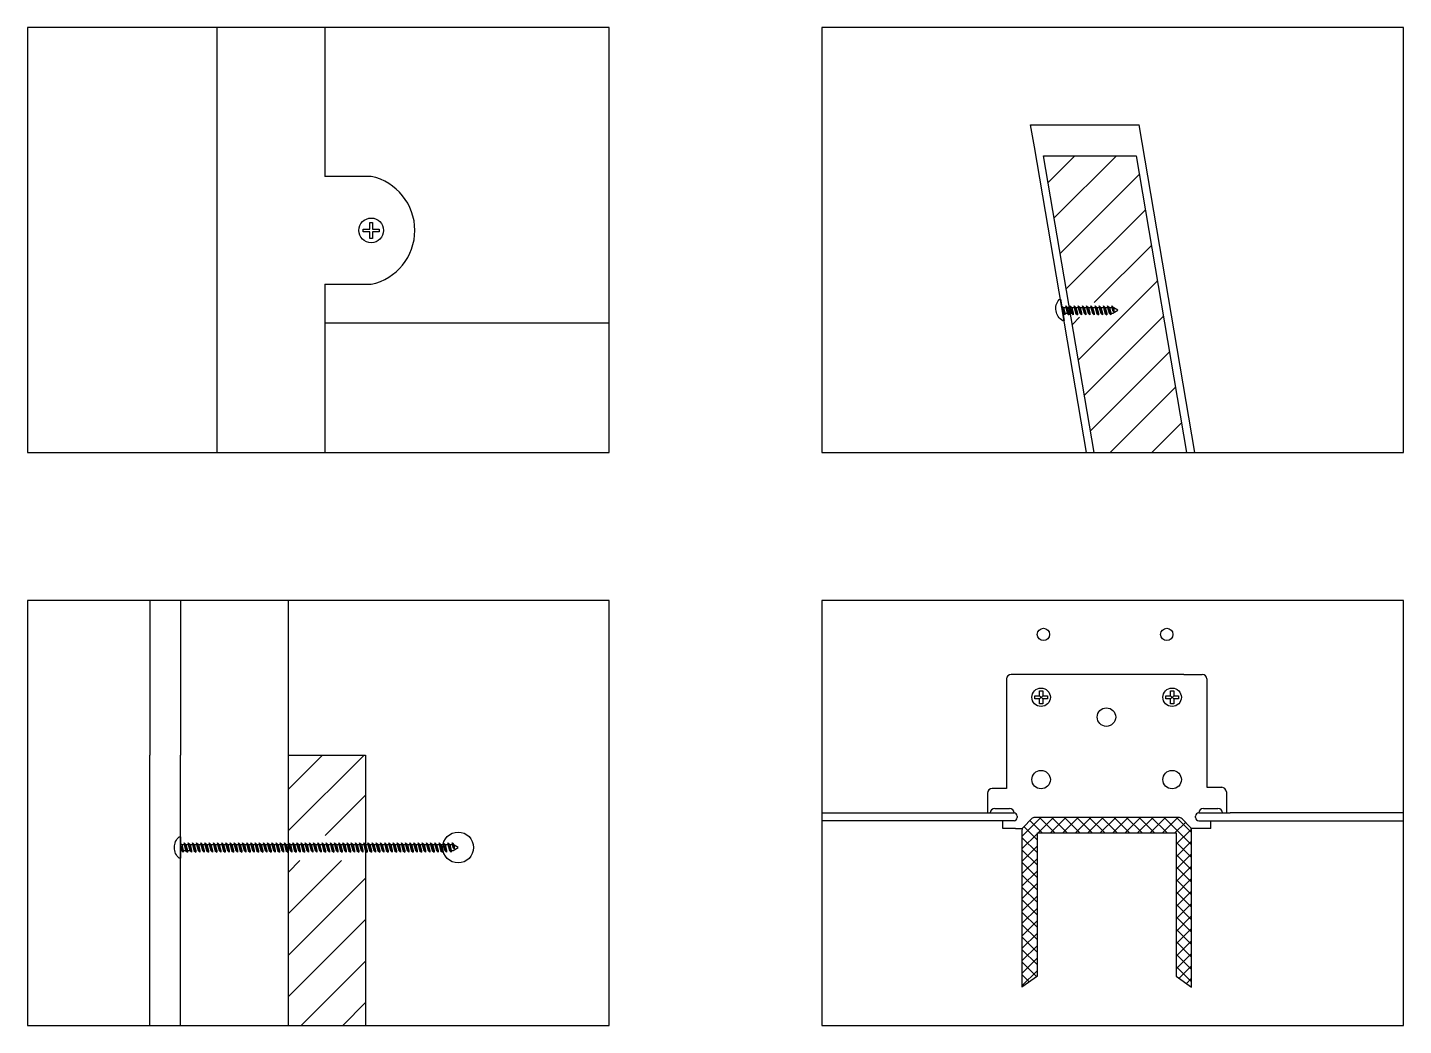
# Model space of a CAD drawing. Header units: millimetres. Extents: x 933 to 3262, y 580 to 1336.
# Drawn here: x 2646.62 to 2691.25, y 1239.8 to 1272.19 of the extents above; entities that cross this region are included whole.
import ezdxf

# ---------------------------------------------------------------- set-up
doc = ezdxf.new("R2010")
doc.units = ezdxf.units.MM
for name, color, linetype in [('A-FURN', 8, 'Continuous'), ('CAMPITURA', 253, 'Continuous'), ('SIMBOLI', 4, 'Continuous'), ('Viti', 90, 'Continuous')]:
    doc.layers.add(name, color=color, linetype=linetype)

msp = doc.modelspace()

# ---------------------------------------------------------------- hatches: boundary and pattern name
at = {"layer": 'CAMPITURA'}
h = msp.add_hatch(dxfattribs=at)
h.set_pattern_fill('ANSI31', color=256, scale=0.3)
h.set_pattern_definition([(45, (758.9849, 461.7686), (-0.6735192, 0.6735192), [])])
h.paths.add_polyline_path([(2681.218, 1258.397), (2684.218, 1258.397), (2682.579, 1268.028), (2679.579, 1268.028), (2680.389, 1263.269), (2682.093, 1263.269), (2682.093, 1262.793), (2680.47, 1262.793)])
h = msp.add_hatch(dxfattribs=at)
h.set_pattern_fill('ANSI31', color=256, scale=0.3)
h.set_pattern_definition([(45, (722.882, 499.3199), (-0.6735192, 0.6735192), [])])
h.paths.add_polyline_path([(2657.586, 1248.579), (2655.086, 1248.579), (2655.086, 1245.971), (2657.586, 1245.971)])
h.paths.add_polyline_path([(2655.086, 1239.803), (2657.586, 1239.803), (2657.586, 1245.154), (2655.086, 1245.154)])
at = {"layer": 'Viti'}
h = msp.add_hatch(dxfattribs=at)
h.set_pattern_fill('ANSI37', color=256, scale=0.09)
h.set_pattern_definition([(45, (1123.8395, 510.44054), (-0.202055763, 0.202055763), []), (135, (1123.8395, 510.44054), (-0.202055763, -0.202055763), [])])
h.paths.add_polyline_path([(2679.292, 1246.554, 0.198912), (2679.186, 1246.51), (2678.92, 1246.244, 0.198912), (2678.876, 1246.138), (2678.876, 1241.057), (2679.376, 1241.41), (2679.376, 1246.057), (2683.876, 1246.051), (2683.876, 1241.404), (2684.376, 1241.051), (2684.376, 1246.138, 0.198912), (2684.332, 1246.244), (2684.067, 1246.51, 0.198912), (2683.961, 1246.554)])

# ---------------------------------------------------------------- linework, layer by layer
at = {"layer": 'A-FURN'}
for p, q in [((2652.767, 1258.397), (2652.767, 1272.192)), ((2656.267, 1272.192), (2656.267, 1267.358)), ((2679.28, 1268.316), (2679.154, 1269.028)), ((2679.154, 1269.028), (2682.677, 1269.028)), ((2684.486, 1258.397), (2682.677, 1269.028)), ((2680.972, 1258.397), (2679.28, 1268.316)), ((2657.767, 1267.358), (2656.267, 1267.358)), ((2656.267, 1263.858), (2656.267, 1258.397)), ((2656.267, 1263.858), (2657.767, 1263.858)), ((2656.267, 1262.608), (2665.487, 1262.608)), ((2650.586, 1253.597), (2650.586, 1248.579)), ((2651.586, 1253.597), (2651.586, 1248.579)), ((2655.086, 1248.579), (2655.086, 1253.597)), ((2650.586, 1239.803), (2650.586, 1248.579)), ((2651.586, 1239.803), (2651.586, 1248.579))]:
    msp.add_line(p, q, dxfattribs=at)
for points in [[(2681.218, 1258.397), (2679.579, 1268.028), (2682.579, 1268.028), (2684.218, 1258.397)], [(2655.086, 1239.803), (2655.086, 1248.579), (2657.586, 1248.579), (2657.586, 1239.803)]]:
    msp.add_lwpolyline(points, dxfattribs=at)
msp.add_arc((2657.392, 1265.608), 1.79, 282.0948, 77.9052, dxfattribs=at)
at = {"layer": 'SIMBOLI'}
for points in [[(2646.618, 1258.397), (2665.487, 1258.397), (2665.487, 1272.192), (2646.618, 1272.192)], [(2672.383, 1258.397), (2691.251, 1258.397), (2691.251, 1272.192), (2672.383, 1272.192)], [(2646.618, 1239.803), (2665.487, 1239.803), (2665.487, 1253.597), (2646.618, 1253.597)], [(2672.383, 1239.803), (2691.251, 1239.803), (2691.251, 1253.597), (2672.383, 1253.597)]]:
    msp.add_lwpolyline(points, close=True, dxfattribs=at)
at = {"layer": 'Viti'}
for p, q in [((2657.809, 1265.866), (2657.809, 1265.65)), ((2657.809, 1265.561), (2657.809, 1265.342)), ((2680.219, 1263.106), (2680.296, 1263.106)), ((2680.355, 1263.106), (2680.431, 1263.106)), ((2680.49, 1263.106), (2680.567, 1263.106)), ((2680.626, 1263.106), (2680.702, 1263.106)), ((2680.761, 1263.106), (2680.838, 1263.106)), ((2680.897, 1263.106), (2680.974, 1263.106)), ((2681.033, 1263.106), (2681.109, 1263.106)), ((2681.168, 1263.106), (2681.245, 1263.106)), ((2681.304, 1263.106), (2681.38, 1263.106)), ((2681.439, 1263.106), (2681.516, 1263.106)), ((2681.575, 1263.106), (2681.651, 1263.106)), ((2681.71, 1263.106), (2681.787, 1263.106)), ((2680.185, 1262.92), (2680.21, 1262.92)), ((2680.269, 1262.92), (2680.345, 1262.92)), ((2680.405, 1262.92), (2680.481, 1262.92)), ((2679.126, 1251.199), (2678.526, 1251.199)), ((2684.126, 1251.199), (2679.126, 1251.199)), ((2684.126, 1251.199), (2684.726, 1251.199)), ((2678.376, 1251.049), (2678.376, 1247.494)), ((2679.445, 1250.663), (2679.55, 1250.663)), ((2679.445, 1250.507), (2679.445, 1250.663)), ((2679.55, 1250.663), (2679.55, 1250.507)), ((2683.695, 1250.663), (2683.8, 1250.663)), ((2683.695, 1250.507), (2683.695, 1250.663)), ((2683.8, 1250.663), (2683.8, 1250.507)), ((2684.876, 1251.049), (2684.876, 1247.533)), ((2679.291, 1250.402), (2679.291, 1250.507)), ((2679.291, 1250.507), (2679.445, 1250.507)), ((2679.445, 1250.402), (2679.291, 1250.402)), ((2679.445, 1250.507), (2679.55, 1250.402)), ((2679.445, 1250.402), (2679.55, 1250.507)), ((2679.445, 1250.246), (2679.445, 1250.402)), ((2679.55, 1250.246), (2679.445, 1250.246)), ((2679.55, 1250.507), (2679.708, 1250.507)), ((2679.55, 1250.402), (2679.55, 1250.246)), ((2679.708, 1250.402), (2679.55, 1250.402)), ((2679.708, 1250.507), (2679.708, 1250.402)), ((2683.541, 1250.402), (2683.541, 1250.507)), ((2683.541, 1250.507), (2683.695, 1250.507)), ((2683.695, 1250.402), (2683.541, 1250.402)), ((2683.695, 1250.507), (2683.8, 1250.402)), ((2683.695, 1250.402), (2683.8, 1250.507)), ((2683.695, 1250.246), (2683.695, 1250.402)), ((2683.8, 1250.246), (2683.695, 1250.246)), ((2683.8, 1250.507), (2683.958, 1250.507)), ((2683.8, 1250.402), (2683.8, 1250.246)), ((2683.958, 1250.402), (2683.8, 1250.402)), ((2683.958, 1250.507), (2683.958, 1250.402)), ((2678.376, 1247.494), (2677.912, 1247.494)), ((2684.876, 1247.533), (2685.355, 1247.533)), ((2677.762, 1247.344), (2677.762, 1246.7)), ((2677.762, 1247.05), (2677.762, 1246.7)), ((2685.505, 1247.383), (2685.505, 1246.7)), ((2685.505, 1247.05), (2685.505, 1246.7)), ((2672.383, 1246.7), (2677.626, 1246.7)), ((2677.626, 1246.7), (2678.621, 1246.7)), ((2677.996, 1246.85), (2678.471, 1246.85)), ((2678.721, 1246.6), (2678.721, 1246.55)), ((2684.51, 1246.55), (2684.51, 1246.6)), ((2684.61, 1246.7), (2685.626, 1246.7)), ((2684.76, 1246.85), (2685.234, 1246.85)), ((2691.251, 1246.7), (2685.626, 1246.7)), ((2678.621, 1246.45), (2672.383, 1246.45)), ((2678.251, 1246.2), (2678.251, 1246.45)), ((2678.669, 1246.2), (2678.251, 1246.2)), ((2678.669, 1246.2), (2678.89, 1246.2)), ((2685.002, 1246.2), (2684.363, 1246.2)), ((2684.61, 1246.45), (2691.251, 1246.45)), ((2685.002, 1246.2), (2685.002, 1246.45)), ((2651.586, 1245.486), (2651.611, 1245.486)), ((2651.62, 1245.673), (2651.697, 1245.673)), ((2651.67, 1245.486), (2651.747, 1245.486)), ((2651.756, 1245.673), (2651.832, 1245.673)), ((2651.806, 1245.486), (2651.882, 1245.486)), ((2651.891, 1245.673), (2651.968, 1245.673)), ((2652.027, 1245.673), (2652.103, 1245.673)), ((2652.162, 1245.673), (2652.239, 1245.673)), ((2652.298, 1245.673), (2652.375, 1245.673)), ((2652.434, 1245.673), (2652.51, 1245.673)), ((2652.569, 1245.673), (2652.646, 1245.673)), ((2652.705, 1245.673), (2652.781, 1245.673)), ((2652.84, 1245.673), (2652.917, 1245.673)), ((2652.976, 1245.673), (2653.052, 1245.673)), ((2653.112, 1245.673), (2653.188, 1245.673)), ((2653.247, 1245.673), (2653.324, 1245.673)), ((2653.383, 1245.673), (2653.459, 1245.673)), ((2653.518, 1245.673), (2653.595, 1245.673)), ((2653.654, 1245.673), (2653.73, 1245.673)), ((2653.789, 1245.673), (2653.866, 1245.673)), ((2653.925, 1245.673), (2654.002, 1245.673)), ((2654.061, 1245.673), (2654.137, 1245.673)), ((2654.196, 1245.673), (2654.273, 1245.673)), ((2654.332, 1245.673), (2654.408, 1245.673)), ((2654.467, 1245.673), (2654.544, 1245.673)), ((2654.603, 1245.673), (2654.679, 1245.673)), ((2654.739, 1245.673), (2654.815, 1245.673)), ((2654.874, 1245.673), (2654.951, 1245.673)), ((2655.01, 1245.673), (2655.086, 1245.673)), ((2655.145, 1245.673), (2655.222, 1245.673)), ((2655.281, 1245.673), (2655.357, 1245.673)), ((2655.416, 1245.673), (2655.493, 1245.673)), ((2655.552, 1245.673), (2655.628, 1245.673)), ((2655.687, 1245.673), (2655.764, 1245.673)), ((2655.823, 1245.673), (2655.899, 1245.673)), ((2655.958, 1245.673), (2656.035, 1245.673)), ((2656.094, 1245.673), (2656.171, 1245.673)), ((2656.23, 1245.673), (2656.306, 1245.673)), ((2656.365, 1245.673), (2656.442, 1245.673)), ((2656.501, 1245.673), (2656.577, 1245.673)), ((2656.636, 1245.673), (2656.713, 1245.673)), ((2656.772, 1245.673), (2656.848, 1245.673)), ((2656.907, 1245.673), (2656.984, 1245.673)), ((2657.043, 1245.673), (2657.119, 1245.673)), ((2657.178, 1245.673), (2657.255, 1245.673)), ((2657.314, 1245.673), (2657.39, 1245.673)), ((2657.449, 1245.673), (2657.526, 1245.673)), ((2657.585, 1245.673), (2657.662, 1245.673)), ((2657.721, 1245.673), (2657.797, 1245.673)), ((2657.856, 1245.673), (2657.933, 1245.673)), ((2657.992, 1245.673), (2658.068, 1245.673)), ((2658.127, 1245.673), (2658.204, 1245.673)), ((2658.263, 1245.673), (2658.339, 1245.673)), ((2658.398, 1245.673), (2658.475, 1245.673)), ((2658.534, 1245.673), (2658.61, 1245.673)), ((2658.669, 1245.673), (2658.746, 1245.673)), ((2658.805, 1245.673), (2658.881, 1245.673)), ((2658.941, 1245.673), (2659.017, 1245.673)), ((2659.076, 1245.673), (2659.153, 1245.673)), ((2659.212, 1245.673), (2659.288, 1245.673)), ((2659.347, 1245.673), (2659.424, 1245.673)), ((2659.483, 1245.673), (2659.559, 1245.673)), ((2659.618, 1245.673), (2659.695, 1245.673)), ((2659.754, 1245.673), (2659.83, 1245.673)), ((2659.889, 1245.673), (2659.966, 1245.673)), ((2660.025, 1245.673), (2660.102, 1245.673)), ((2660.161, 1245.673), (2660.256, 1245.673)), ((2660.315, 1245.673), (2660.392, 1245.673))]:
    msp.add_line(p, q, dxfattribs=at)
for points in [[(2657.72, 1265.65), (2657.72, 1265.866), (2657.809, 1265.866)], [(2657.72, 1265.561), (2657.504, 1265.561), (2657.504, 1265.65), (2657.72, 1265.65)], [(2657.809, 1265.342), (2657.72, 1265.342), (2657.72, 1265.561)], [(2657.809, 1265.65), (2658.028, 1265.65), (2658.028, 1265.561), (2657.809, 1265.561)], [(2680.185, 1263.139), (2680.219, 1263.106), (2680.269, 1262.92), (2680.269, 1262.863), (2680.185, 1263.094)], [(2680.296, 1263.163), (2680.355, 1263.106), (2680.405, 1262.92), (2680.405, 1262.863), (2680.296, 1263.163), (2680.296, 1263.106), (2680.345, 1262.92), (2680.405, 1262.863)], [(2680.431, 1263.163), (2680.49, 1263.106), (2680.54, 1262.92), (2680.54, 1262.863), (2680.431, 1263.163), (2680.431, 1263.106), (2680.481, 1262.92), (2680.54, 1262.863)], [(2680.567, 1263.163), (2680.626, 1263.106), (2680.676, 1262.92), (2680.676, 1262.863), (2680.567, 1263.163), (2680.567, 1263.106), (2680.617, 1262.92), (2680.676, 1262.863)], [(2680.702, 1263.163), (2680.761, 1263.106), (2680.811, 1262.92), (2680.811, 1262.863), (2680.702, 1263.163), (2680.702, 1263.106), (2680.752, 1262.92), (2680.811, 1262.863)], [(2680.838, 1263.163), (2680.897, 1263.106), (2680.947, 1262.92), (2680.947, 1262.863), (2680.838, 1263.163), (2680.838, 1263.106), (2680.888, 1262.92), (2680.947, 1262.863)], [(2680.974, 1263.163), (2681.033, 1263.106), (2681.082, 1262.92), (2681.082, 1262.863), (2680.974, 1263.163), (2680.974, 1263.106), (2681.023, 1262.92), (2681.082, 1262.863)], [(2681.109, 1263.163), (2681.168, 1263.106), (2681.218, 1262.92), (2681.218, 1262.863), (2681.109, 1263.163), (2681.109, 1263.106), (2681.159, 1262.92), (2681.218, 1262.863)], [(2681.245, 1263.163), (2681.304, 1263.106), (2681.354, 1262.92), (2681.354, 1262.863), (2681.245, 1263.163), (2681.245, 1263.106), (2681.295, 1262.92), (2681.354, 1262.863)], [(2681.38, 1263.163), (2681.439, 1263.106), (2681.489, 1262.92), (2681.489, 1262.863), (2681.38, 1263.163), (2681.38, 1263.106), (2681.43, 1262.92), (2681.489, 1262.863)], [(2681.516, 1263.163), (2681.575, 1263.106), (2681.625, 1262.92), (2681.625, 1262.863), (2681.516, 1263.163), (2681.516, 1263.106), (2681.566, 1262.92), (2681.625, 1262.863)], [(2681.651, 1263.163), (2681.71, 1263.106), (2681.76, 1262.92), (2681.76, 1262.863), (2681.651, 1263.163), (2681.651, 1263.106), (2681.701, 1262.92), (2681.76, 1262.863)], [(2681.787, 1263.163), (2681.851, 1263.089), (2681.858, 1263.063), (2681.858, 1262.969), (2681.787, 1263.163), (2681.787, 1263.106), (2681.812, 1263.012), (2681.858, 1262.969)], [(2680.185, 1263.013), (2680.21, 1262.92), (2680.269, 1262.863)], [(2681.76, 1262.92), (2681.82, 1262.92), (2681.981, 1263.013), (2681.851, 1263.089)], [(2651.586, 1245.705), (2651.62, 1245.673), (2651.67, 1245.486), (2651.67, 1245.43), (2651.586, 1245.661)], [(2651.697, 1245.729), (2651.756, 1245.673), (2651.806, 1245.486), (2651.806, 1245.43), (2651.697, 1245.729), (2651.697, 1245.673), (2651.747, 1245.486), (2651.806, 1245.43)], [(2651.832, 1245.729), (2651.891, 1245.673), (2651.941, 1245.486), (2651.941, 1245.43), (2651.832, 1245.729), (2651.832, 1245.673), (2651.882, 1245.486), (2651.941, 1245.43)], [(2651.968, 1245.729), (2652.027, 1245.673), (2652.077, 1245.486), (2652.077, 1245.43), (2651.968, 1245.729), (2651.968, 1245.673), (2652.018, 1245.486), (2652.077, 1245.43)], [(2652.103, 1245.729), (2652.162, 1245.673), (2652.212, 1245.486), (2652.212, 1245.43), (2652.103, 1245.729), (2652.103, 1245.673), (2652.153, 1245.486), (2652.212, 1245.43)], [(2652.239, 1245.729), (2652.298, 1245.673), (2652.348, 1245.486), (2652.348, 1245.43), (2652.239, 1245.729), (2652.239, 1245.673), (2652.289, 1245.486), (2652.348, 1245.43)], [(2652.375, 1245.729), (2652.434, 1245.673), (2652.484, 1245.486), (2652.484, 1245.43), (2652.375, 1245.729), (2652.375, 1245.673), (2652.424, 1245.486), (2652.484, 1245.43)], [(2652.51, 1245.729), (2652.569, 1245.673), (2652.619, 1245.486), (2652.619, 1245.43), (2652.51, 1245.729), (2652.51, 1245.673), (2652.56, 1245.486), (2652.619, 1245.43)], [(2652.646, 1245.729), (2652.705, 1245.673), (2652.755, 1245.486), (2652.755, 1245.43), (2652.646, 1245.729), (2652.646, 1245.673), (2652.696, 1245.486), (2652.755, 1245.43)], [(2652.781, 1245.729), (2652.84, 1245.673), (2652.89, 1245.486), (2652.89, 1245.43), (2652.781, 1245.729), (2652.781, 1245.673), (2652.831, 1245.486), (2652.89, 1245.43)], [(2652.917, 1245.729), (2652.976, 1245.673), (2653.026, 1245.486), (2653.026, 1245.43), (2652.917, 1245.729), (2652.917, 1245.673), (2652.967, 1245.486), (2653.026, 1245.43)], [(2653.052, 1245.729), (2653.112, 1245.673), (2653.161, 1245.486), (2653.161, 1245.43), (2653.052, 1245.729), (2653.052, 1245.673), (2653.102, 1245.486), (2653.161, 1245.43)], [(2653.188, 1245.729), (2653.247, 1245.673), (2653.297, 1245.486), (2653.297, 1245.43), (2653.188, 1245.729), (2653.188, 1245.673), (2653.238, 1245.486), (2653.297, 1245.43)], [(2653.324, 1245.729), (2653.383, 1245.673), (2653.433, 1245.486), (2653.433, 1245.43), (2653.324, 1245.729), (2653.324, 1245.673), (2653.374, 1245.486), (2653.433, 1245.43)], [(2653.459, 1245.729), (2653.518, 1245.673), (2653.568, 1245.486), (2653.568, 1245.43), (2653.459, 1245.729), (2653.459, 1245.673), (2653.509, 1245.486), (2653.568, 1245.43)], [(2653.595, 1245.729), (2653.654, 1245.673), (2653.704, 1245.486), (2653.704, 1245.43), (2653.595, 1245.729), (2653.595, 1245.673), (2653.645, 1245.486), (2653.704, 1245.43)], [(2653.73, 1245.729), (2653.789, 1245.673), (2653.839, 1245.486), (2653.839, 1245.43), (2653.73, 1245.729), (2653.73, 1245.673), (2653.78, 1245.486), (2653.839, 1245.43)], [(2653.866, 1245.729), (2653.925, 1245.673), (2653.975, 1245.486), (2653.975, 1245.43), (2653.866, 1245.729), (2653.866, 1245.673), (2653.916, 1245.486), (2653.975, 1245.43)], [(2654.002, 1245.729), (2654.061, 1245.673), (2654.111, 1245.486), (2654.111, 1245.43), (2654.002, 1245.729), (2654.002, 1245.673), (2654.051, 1245.486), (2654.111, 1245.43)], [(2654.137, 1245.729), (2654.196, 1245.673), (2654.246, 1245.486), (2654.246, 1245.43), (2654.137, 1245.729), (2654.137, 1245.673), (2654.187, 1245.486), (2654.246, 1245.43)], [(2654.273, 1245.729), (2654.332, 1245.673), (2654.382, 1245.486), (2654.382, 1245.43), (2654.273, 1245.729), (2654.273, 1245.673), (2654.323, 1245.486), (2654.382, 1245.43)], [(2654.408, 1245.729), (2654.467, 1245.673), (2654.517, 1245.486), (2654.517, 1245.43), (2654.408, 1245.729), (2654.408, 1245.673), (2654.458, 1245.486), (2654.517, 1245.43)], [(2654.544, 1245.729), (2654.603, 1245.673), (2654.653, 1245.486), (2654.653, 1245.43), (2654.544, 1245.729), (2654.544, 1245.673), (2654.594, 1245.486), (2654.653, 1245.43)], [(2654.679, 1245.729), (2654.739, 1245.673), (2654.788, 1245.486), (2654.788, 1245.43), (2654.679, 1245.729), (2654.679, 1245.673), (2654.729, 1245.486), (2654.788, 1245.43)], [(2654.815, 1245.729), (2654.874, 1245.673), (2654.924, 1245.486), (2654.924, 1245.43), (2654.815, 1245.729), (2654.815, 1245.673), (2654.865, 1245.486), (2654.924, 1245.43)], [(2654.951, 1245.729), (2655.01, 1245.673), (2655.06, 1245.486), (2655.06, 1245.43), (2654.951, 1245.729), (2654.951, 1245.673), (2655.001, 1245.486), (2655.06, 1245.43)], [(2655.086, 1245.729), (2655.145, 1245.673), (2655.195, 1245.486), (2655.195, 1245.43), (2655.086, 1245.729), (2655.086, 1245.673), (2655.136, 1245.486), (2655.195, 1245.43)], [(2655.222, 1245.729), (2655.281, 1245.673), (2655.331, 1245.486), (2655.331, 1245.43), (2655.222, 1245.729), (2655.222, 1245.673), (2655.272, 1245.486), (2655.331, 1245.43)], [(2655.357, 1245.729), (2655.416, 1245.673), (2655.466, 1245.486), (2655.466, 1245.43), (2655.357, 1245.729), (2655.357, 1245.673), (2655.407, 1245.486), (2655.466, 1245.43)], [(2655.493, 1245.729), (2655.552, 1245.673), (2655.602, 1245.486), (2655.602, 1245.43), (2655.493, 1245.729), (2655.493, 1245.673), (2655.543, 1245.486), (2655.602, 1245.43)], [(2655.628, 1245.729), (2655.687, 1245.673), (2655.737, 1245.486), (2655.737, 1245.43), (2655.628, 1245.729), (2655.628, 1245.673), (2655.678, 1245.486), (2655.737, 1245.43)], [(2655.764, 1245.729), (2655.823, 1245.673), (2655.873, 1245.486), (2655.873, 1245.43), (2655.764, 1245.729), (2655.764, 1245.673), (2655.814, 1245.486), (2655.873, 1245.43)], [(2655.899, 1245.729), (2655.958, 1245.673), (2656.008, 1245.486), (2656.008, 1245.43), (2655.899, 1245.729), (2655.899, 1245.673), (2655.949, 1245.486), (2656.008, 1245.43)], [(2656.035, 1245.729), (2656.094, 1245.673), (2656.144, 1245.486), (2656.144, 1245.43), (2656.035, 1245.729), (2656.035, 1245.673), (2656.085, 1245.486), (2656.144, 1245.43)], [(2656.171, 1245.729), (2656.23, 1245.673), (2656.279, 1245.486), (2656.279, 1245.43), (2656.171, 1245.729), (2656.171, 1245.673), (2656.22, 1245.486), (2656.279, 1245.43)], [(2656.306, 1245.729), (2656.365, 1245.673), (2656.415, 1245.486), (2656.415, 1245.43), (2656.306, 1245.729), (2656.306, 1245.673), (2656.356, 1245.486), (2656.415, 1245.43)], [(2656.442, 1245.729), (2656.501, 1245.673), (2656.55, 1245.486), (2656.55, 1245.43), (2656.442, 1245.729), (2656.442, 1245.673), (2656.491, 1245.486), (2656.55, 1245.43)], [(2656.577, 1245.729), (2656.636, 1245.673), (2656.686, 1245.486), (2656.686, 1245.43), (2656.577, 1245.729), (2656.577, 1245.673), (2656.627, 1245.486), (2656.686, 1245.43)], [(2656.713, 1245.729), (2656.772, 1245.673), (2656.822, 1245.486), (2656.822, 1245.43), (2656.713, 1245.729), (2656.713, 1245.673), (2656.763, 1245.486), (2656.822, 1245.43)], [(2656.848, 1245.729), (2656.907, 1245.673), (2656.957, 1245.486), (2656.957, 1245.43), (2656.848, 1245.729), (2656.848, 1245.673), (2656.898, 1245.486), (2656.957, 1245.43)], [(2656.984, 1245.729), (2657.043, 1245.673), (2657.093, 1245.486), (2657.093, 1245.43), (2656.984, 1245.729), (2656.984, 1245.673), (2657.034, 1245.486), (2657.093, 1245.43)], [(2657.119, 1245.729), (2657.178, 1245.673), (2657.228, 1245.486), (2657.228, 1245.43), (2657.119, 1245.729), (2657.119, 1245.673), (2657.169, 1245.486), (2657.228, 1245.43)], [(2657.255, 1245.729), (2657.314, 1245.673), (2657.364, 1245.486), (2657.364, 1245.43), (2657.255, 1245.729), (2657.255, 1245.673), (2657.305, 1245.486), (2657.364, 1245.43)], [(2657.39, 1245.729), (2657.449, 1245.673), (2657.499, 1245.486), (2657.499, 1245.43), (2657.39, 1245.729), (2657.39, 1245.673), (2657.44, 1245.486), (2657.499, 1245.43)], [(2657.526, 1245.729), (2657.585, 1245.673), (2657.635, 1245.486), (2657.635, 1245.43), (2657.526, 1245.729), (2657.526, 1245.673), (2657.576, 1245.486), (2657.635, 1245.43)], [(2657.662, 1245.729), (2657.721, 1245.673), (2657.771, 1245.486), (2657.771, 1245.43), (2657.662, 1245.729), (2657.662, 1245.673), (2657.711, 1245.486), (2657.771, 1245.43)], [(2657.797, 1245.729), (2657.856, 1245.673), (2657.906, 1245.486), (2657.906, 1245.43), (2657.797, 1245.729), (2657.797, 1245.673), (2657.847, 1245.486), (2657.906, 1245.43)], [(2657.933, 1245.729), (2657.992, 1245.673), (2658.042, 1245.486), (2658.042, 1245.43), (2657.933, 1245.729), (2657.933, 1245.673), (2657.982, 1245.486), (2658.042, 1245.43)], [(2658.068, 1245.729), (2658.127, 1245.673), (2658.177, 1245.486), (2658.177, 1245.43), (2658.068, 1245.729), (2658.068, 1245.673), (2658.118, 1245.486), (2658.177, 1245.43)], [(2658.204, 1245.729), (2658.263, 1245.673), (2658.313, 1245.486), (2658.313, 1245.43), (2658.204, 1245.729), (2658.204, 1245.673), (2658.254, 1245.486), (2658.313, 1245.43)], [(2658.339, 1245.729), (2658.398, 1245.673), (2658.448, 1245.486), (2658.448, 1245.43), (2658.339, 1245.729), (2658.339, 1245.673), (2658.389, 1245.486), (2658.448, 1245.43)], [(2658.475, 1245.729), (2658.534, 1245.673), (2658.584, 1245.486), (2658.584, 1245.43), (2658.475, 1245.729), (2658.475, 1245.673), (2658.525, 1245.486), (2658.584, 1245.43)], [(2658.61, 1245.729), (2658.669, 1245.673), (2658.719, 1245.486), (2658.719, 1245.43), (2658.61, 1245.729), (2658.61, 1245.673), (2658.66, 1245.486), (2658.719, 1245.43)], [(2658.746, 1245.729), (2658.805, 1245.673), (2658.855, 1245.486), (2658.855, 1245.43), (2658.746, 1245.729), (2658.746, 1245.673), (2658.796, 1245.486), (2658.855, 1245.43)], [(2658.881, 1245.729), (2658.941, 1245.673), (2658.99, 1245.486), (2658.99, 1245.43), (2658.881, 1245.729), (2658.881, 1245.673), (2658.931, 1245.486), (2658.99, 1245.43)], [(2659.017, 1245.729), (2659.076, 1245.673), (2659.126, 1245.486), (2659.126, 1245.43), (2659.017, 1245.729), (2659.017, 1245.673), (2659.067, 1245.486), (2659.126, 1245.43)], [(2659.152, 1245.729), (2659.212, 1245.673), (2659.261, 1245.486), (2659.261, 1245.43), (2659.152, 1245.729), (2659.152, 1245.673), (2659.202, 1245.486), (2659.261, 1245.43)], [(2659.288, 1245.729), (2659.347, 1245.673), (2659.397, 1245.486), (2659.397, 1245.43), (2659.288, 1245.729), (2659.288, 1245.673), (2659.338, 1245.486), (2659.397, 1245.43)], [(2659.424, 1245.729), (2659.483, 1245.673), (2659.533, 1245.486), (2659.533, 1245.43), (2659.424, 1245.729), (2659.424, 1245.673), (2659.474, 1245.486), (2659.533, 1245.43)], [(2659.559, 1245.729), (2659.618, 1245.673), (2659.668, 1245.486), (2659.668, 1245.43), (2659.559, 1245.729), (2659.559, 1245.673), (2659.609, 1245.486), (2659.668, 1245.43)], [(2659.695, 1245.729), (2659.754, 1245.673), (2659.804, 1245.486), (2659.804, 1245.43), (2659.695, 1245.729), (2659.695, 1245.673), (2659.745, 1245.486), (2659.804, 1245.43)], [(2659.83, 1245.729), (2659.889, 1245.673), (2659.939, 1245.486), (2659.939, 1245.43), (2659.83, 1245.729), (2659.83, 1245.673), (2659.88, 1245.486), (2659.939, 1245.43)], [(2659.966, 1245.729), (2660.025, 1245.673), (2660.075, 1245.486), (2660.075, 1245.43), (2659.966, 1245.729), (2659.966, 1245.673), (2660.016, 1245.486), (2660.075, 1245.43)], [(2660.102, 1245.729), (2660.161, 1245.673), (2660.211, 1245.486), (2660.211, 1245.43), (2660.102, 1245.729), (2660.102, 1245.673), (2660.151, 1245.486), (2660.211, 1245.43)], [(2660.256, 1245.729), (2660.315, 1245.673), (2660.365, 1245.486), (2660.365, 1245.43), (2660.256, 1245.729), (2660.256, 1245.673), (2660.306, 1245.486), (2660.365, 1245.43)], [(2660.392, 1245.729), (2660.455, 1245.655), (2660.462, 1245.63), (2660.462, 1245.535), (2660.392, 1245.729), (2660.392, 1245.673), (2660.417, 1245.579), (2660.462, 1245.535)], [(2651.586, 1245.579), (2651.611, 1245.486), (2651.67, 1245.43)], [(2660.365, 1245.486), (2660.425, 1245.486), (2660.586, 1245.579), (2660.455, 1245.655)]]:
    msp.add_lwpolyline(points, dxfattribs=at)
for points in [[(2680.241, 1262.683), (2680.196, 1262.675, -0.451416), (2680.077, 1263.365), (2680.122, 1263.373)], [(2679.376, 1246.057), (2683.876, 1246.051), (2683.876, 1241.404), (2684.376, 1241.051), (2684.376, 1246.138, 0.198912), (2684.332, 1246.244), (2684.067, 1246.51, 0.198912), (2683.961, 1246.554), (2679.292, 1246.554, 0.198912), (2679.186, 1246.51), (2678.92, 1246.244, 0.198912), (2678.876, 1246.138), (2678.876, 1241.057), (2679.376, 1241.41)], [(2651.586, 1245.229), (2651.54, 1245.229, -0.451416), (2651.54, 1245.929), (2651.586, 1245.929)]]:
    msp.add_lwpolyline(points, format="xyb", close=True, dxfattribs=at)
for centre, radius in [((2657.767, 1265.608), 0.4), ((2679.572, 1252.496), 0.2), ((2683.572, 1252.496), 0.2), ((2679.497, 1250.455), 0.3), ((2683.747, 1250.455), 0.3), ((2681.616, 1249.811), 0.3), ((2679.497, 1247.783), 0.3), ((2683.747, 1247.783), 0.3), ((2660.586, 1245.579), 0.5)]:
    msp.add_circle(centre, radius, dxfattribs=at)
for centre, radius, start, end in [((2678.526, 1251.049), 0.15, 90, 180), ((2684.726, 1251.049), 0.15, 0, 90), ((2677.912, 1247.344), 0.15, 90, 180), ((2685.355, 1247.383), 0.15, 0, 90), ((2677.996, 1246.7), 0.15, 90, 180), ((2678.471, 1246.7), 0.15, 0, 90), ((2678.621, 1246.6), 0.1, 360, 90), ((2684.61, 1246.6), 0.1, 90, 180), ((2684.76, 1246.7), 0.15, 90, 180), ((2685.234, 1246.7), 0.15, 0, 90), ((2678.621, 1246.55), 0.1, 270, 360), ((2684.61, 1246.55), 0.1, 180, 270)]:
    msp.add_arc(centre, radius, start, end, dxfattribs=at)

doc.saveas('drawing.dxf')
